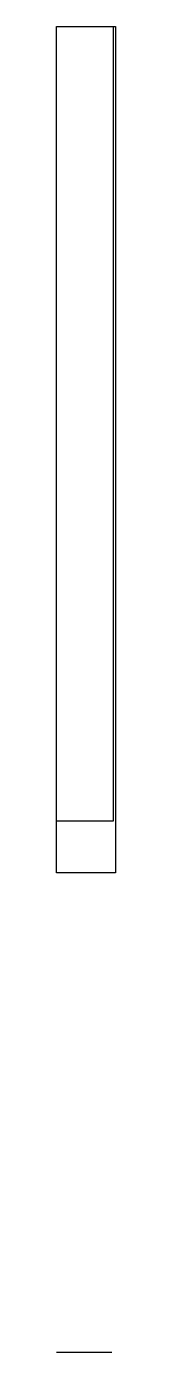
# Model space of a CAD drawing. Header units: millimetres. Extents: x -2 to 2.3, y -47.8 to 47.8.
import ezdxf

# ---------------------------------------------------------------- set-up
doc = ezdxf.new("R2010")
doc.units = ezdxf.units.MM
doc.layers.get('0').update_dxf_attribs({"linetype": 'CONTINUOUS'})

msp = doc.modelspace()

# ---------------------------------------------------------------- linework, layer by layer
for p, q in [((-2, 47.829, 13.833), (2.251, 47.829, 13.833)), ((-2, -13.228, 13.833), (-2, 47.829, 13.833)), ((-2, 47.829, -1), (-2, 47.829, 20.2)), ((-2, 47.829, 0.012), (2.1, 47.829, 0.012)), ((-2, -9.5, 0.012), (-2, 47.829, 0.012)), ((2.1, 47.829, 0.012), (2.1, -9.5, 0.012)), ((2.251, 47.829, 13.833), (2.251, -13.228, 13.833)), ((2.1, -9.5, 0.012), (-2, -9.5, 0.012)), ((2.251, -13.228, 13.833), (-2, -13.228, 13.833)), ((2, -47.829, -1), (-2, -47.829, -1))]:
    msp.add_line(p, q)

doc.saveas('drawing.dxf')
